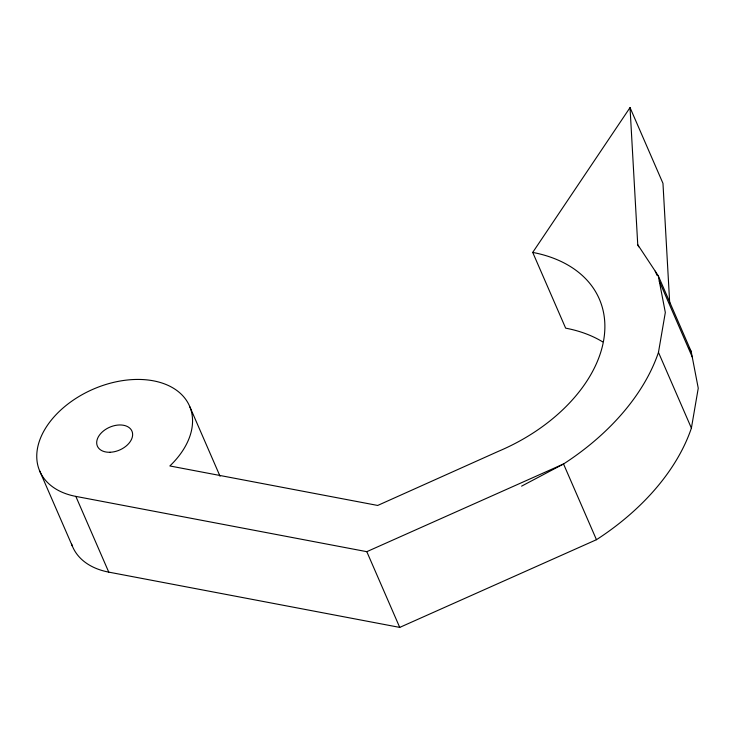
<?xml version="1.0" encoding="UTF-8"?>
<svg xmlns="http://www.w3.org/2000/svg" width="735" height="735" viewBox="0 0 735 735"><rect width="100%" height="100%" fill="white"/><g stroke="black" fill="none" stroke-linecap="round" stroke-linejoin="round"><path stroke-width="1.1" d="M521.584 486.147L563.534 463.978A214.105 141.313 -23.5 0 0 658.468 352.377L665.322 312.476L658.257 275.754L637.75 244.718L630.033 107.595L532.719 252.417L565.647 328.15A150.749 99.491 -23.5 0 1 602.645 341.858M71.617 544.102A81.658 53.894 -23.5 0 0 108.762 572.124L399.73 627.405L596.462 539.701A214.105 141.313 -23.5 0 0 691.396 428.11L698.25 388.209L691.185 351.486L658.257 275.754M532.719 252.417A150.749 99.491 -23.5 0 1 603.683 340.158A150.749 99.491 -23.5 0 1 498.541 451.262L377.689 505.45L169.849 465.962A81.658 53.894 -23.5 0 0 164.622 383.946A81.658 53.894 -23.5 0 0 50.752 420.797A81.658 53.894 -23.5 0 0 75.834 496.391L366.802 551.673L563.534 463.978L596.462 539.701M688.759 347.811L691.185 351.486M630.033 107.595L662.961 183.327L669.714 303.307M655.225 271.169L657.053 275.368M659.304 281.193L692.232 356.925M637.75 244.718L638.669 246.813M658.468 352.377L691.396 428.11M366.802 551.673L399.73 627.405M189.869 406.832L220.05 476.252M75.834 496.391L108.762 572.124M39.442 470.4L72.37 546.123M110.039 452.264A18.844 12.44 -23.5 0 0 132.015 431.28A18.844 12.44 -23.5 0 0 101.917 432.309A18.844 12.44 -23.5 0 0 110.039 452.264"/></g></svg>
